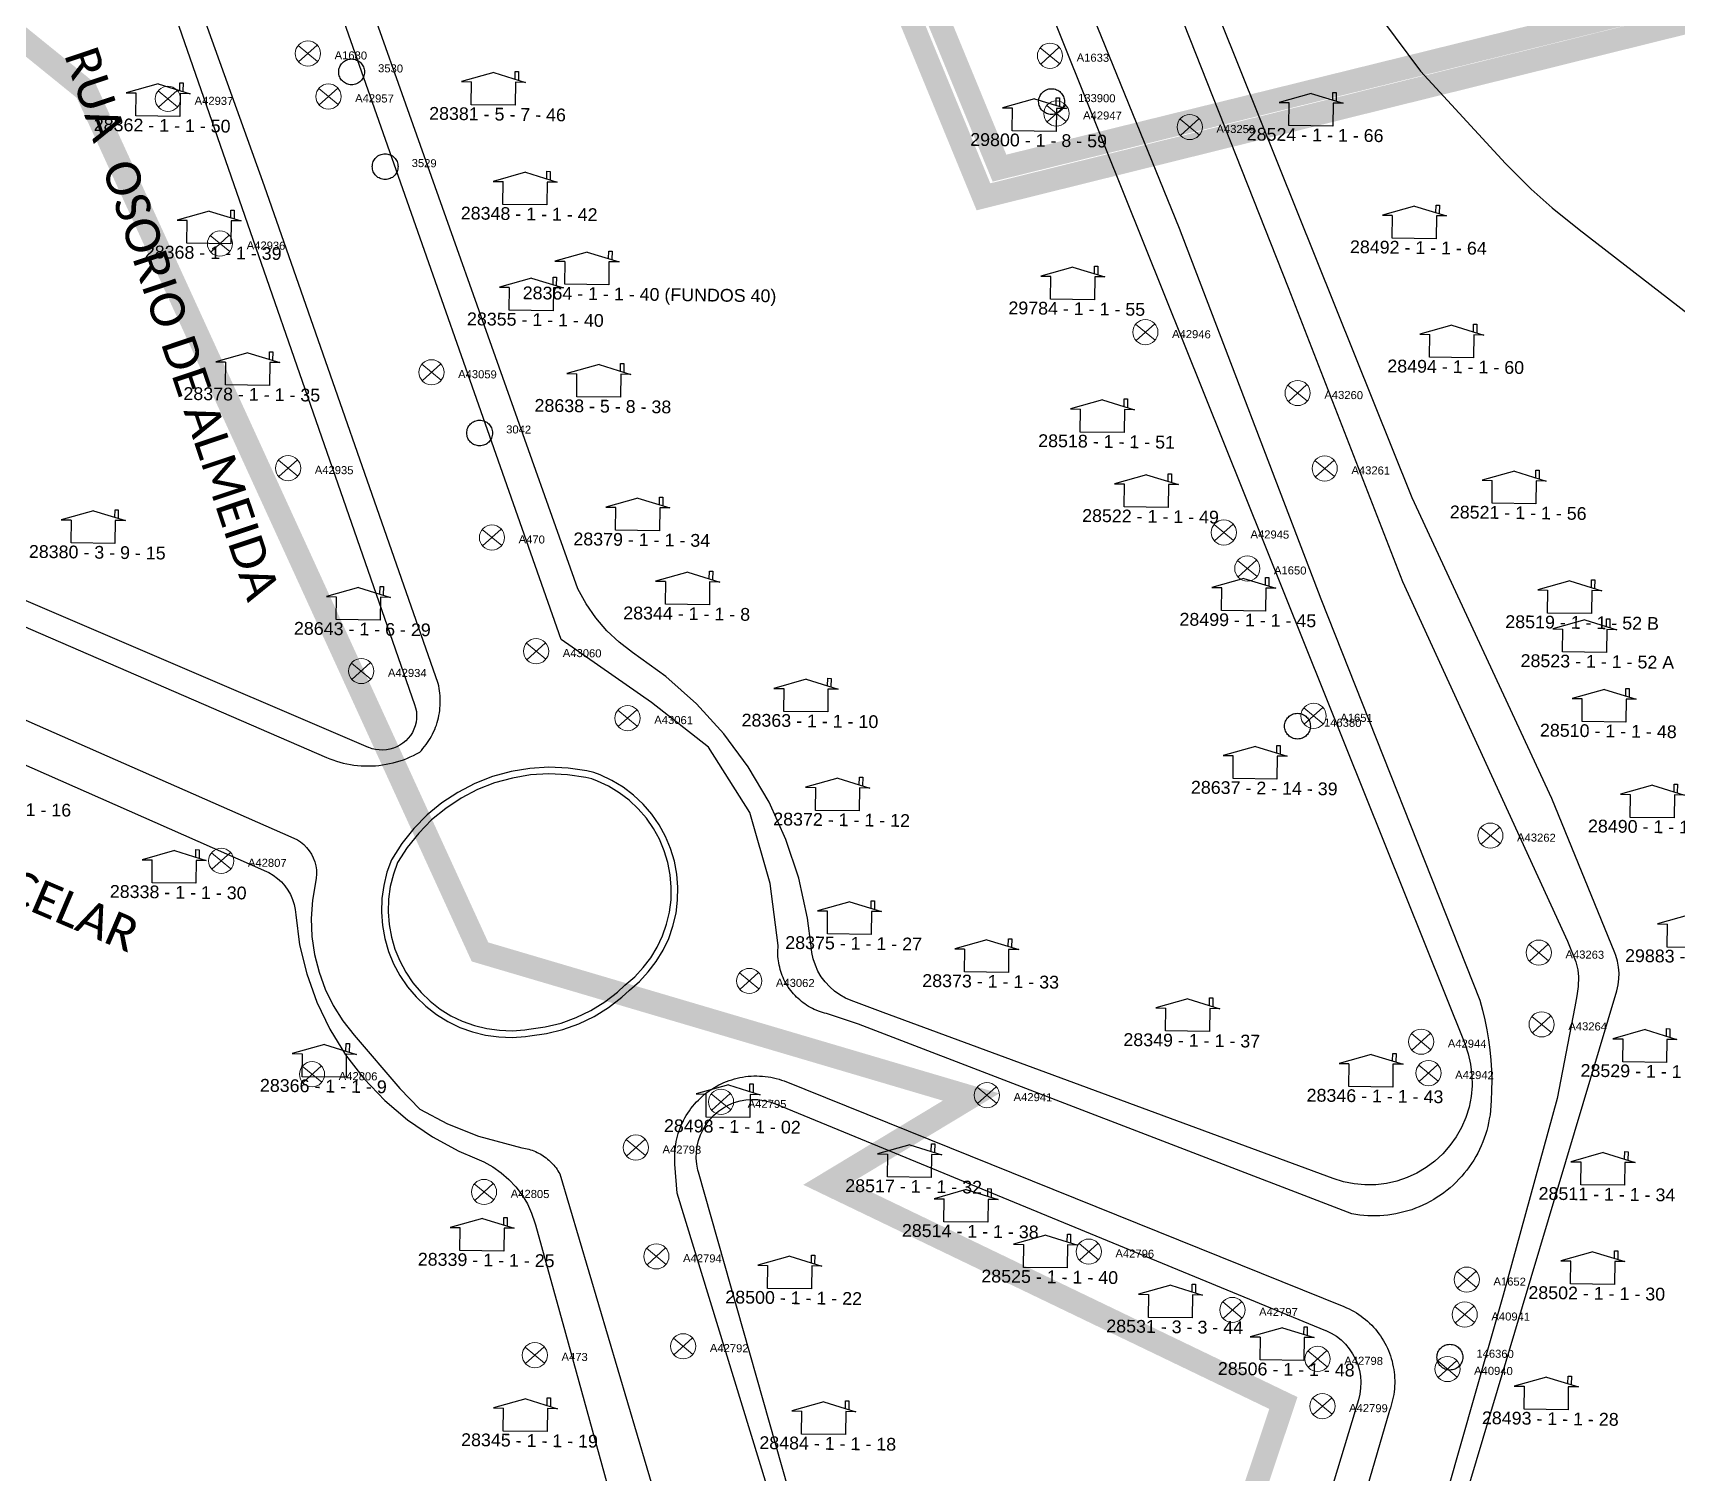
# Model space of a CAD drawing. Header units: millimetres. Extents: x 676447 to 689606, y 7455628 to 7463967.
# Drawn here: x 687824.9 to 687968.4, y 7460480.4 to 7460606.2 of the extents above; entities that cross this region are included whole.
import ezdxf

# ---------------------------------------------------------------- set-up
doc = ezdxf.new("R2010")
doc.units = ezdxf.units.MM
doc.header["$LTSCALE"] = 0.1
doc.header["$MEASUREMENT"] = 0
doc.linetypes.add('PHANTOM2', pattern=[1.25, 0.625, -0.125, 0.125, -0.125, 0.125, -0.125])
doc.layers.add('10.4-Postes', color=1, linetype='Continuous', lineweight=0)
for name, color, linetype in [('Caixas Subterrâneas', 5, 'Continuous'), ('CELULARIZAÇÃO CABO 5', 7, 'Continuous'), ('LEGENDAS_INFRAESTRUTURAS', 7, 'Continuous'), ('MUB_MEIOFIO', 7, 'Continuous'), ('MUB_OBRA_ARTE', 7, 'Continuous'), ('MUB_QUADRAS', 7, 'Continuous'), ('MUB_SEGMENTO', 7, 'Continuous'), ('NOS_DE_INFRAESTRUTURA', 7, 'Continuous'), ('surveys', 7, 'Continuous'), ('SURVEYS_LEGENDAS', 7, 'Continuous')]:
    doc.layers.add(name, color=color, linetype=linetype)
doc.styles.add('Legend', font='calibri.ttf')
doc.styles.get("Standard").update_dxf_attribs({"font": 'arial.ttf'})

# ---------------------------------------------------------------- blocks, each defined once
blk = doc.blocks.new('PTPT')
at = {"layer": '10.4-Postes', "color": 1, "linetype": 'PHANTOM2'}
for points in [[(-0.0000079, 0.0000104), (0.0000075, -0.000002)], [(0.000007, 0.0000109), (-0.0000074, -0.0000025)]]:
    blk.add_lwpolyline(points, dxfattribs=at)
at = {"layer": '10.4-Postes', "color": 1}
blk.add_circle((-0.0000002, 0.0000042), 0.00000987, dxfattribs=at)
blk = doc.blocks.new('MHMZ')
at = {"linetype": 'PHANTOM2'}
blk.add_circle((0, 0), 0.0000101, dxfattribs=at)
blk = doc.blocks.new('LVLV')
for p, q in [((0.0000169, 0.0000264), (0.0000195, 0.0000264)), ((0.0000169, 0.0000205), (0.0000169, 0.0000264)), ((0.0000195, 0.0000264), (0.0000195, 0.0000198)), ((0, 0.0000254), (-0.0000251, 0.000018)), ((-0.0000251, 0.000018), (-0.0000173, 0.000018)), ((-0.0000172, 0), (-0.0000172, 0.0000179)), ((0, 0.0000254), (0.0000251, 0.000018)), ((0.0000251, 0.000018), (0.0000172, 0.000018)), ((0.0000172, 0.000018), (0.0000172, 0)), ((0.0000172, 0), (-0.0000172, 0))]:
    blk.add_line(p, q)

msp = doc.modelspace()

# ---------------------------------------------------------------- linework, layer by layer
at = {"layer": 'CELULARIZAÇÃO CABO 5', "color": 3, "const_width": 2}
msp.add_lwpolyline([(687996.99, 7460806.92), (687977.09, 7460611.16), (687909.18, 7460594.39), (687886.72, 7460649.02), (687886.72, 7460649.02), (687883.54, 7460664.6), (687883.54, 7460664.6), (687889.52, 7460671.45), (687889.1, 7460693.69), (687869.99, 7460700.2), (687833.89, 7460781.87), (687865.17, 7460826.82)], dxfattribs=at)
at = {"layer": 'CELULARIZAÇÃO CABO 5', "color": 6, "const_width": 2}
msp.add_lwpolyline([(687832.07, 7460779.74), (687731.71, 7460680.45), (687829.52, 7460601.15), (687829.52, 7460601.15), (687863.87, 7460526), (687906.7, 7460513.34), (687894.17, 7460505.78), (687933.94, 7460486.64), (687933.94, 7460486.64), (687905.41, 7460401.32), (687981.65, 7460381.61), (688093.81, 7460413.41), (687978.37, 7460609.41), (687978.37, 7460609.41), (687907.78, 7460591.89), (687884.72, 7460648.05), (687884.72, 7460648.05), (687881.34, 7460665.34), (687887.11, 7460672.27), (687886.61, 7460692.44), (687868.2, 7460698.52), (687832.07, 7460779.74)], dxfattribs=at)
at = {"layer": 'MUB_MEIOFIO', "linetype": 'Continuous'}
for points in [[(687909.53, 7460626.85), (687924.84, 7460589.16), (687937.2, 7460556.81), (687951.08, 7460521.78), (687951.31, 7460520.93), (687951.52, 7460520.07), (687951.69, 7460519.2), (687951.83, 7460518.33), (687951.95, 7460517.45), (687952.03, 7460516.57), (687952.08, 7460515.69), (687952.11, 7460514.8), (687952.1, 7460513.92), (687952.07, 7460513.03), (687952, 7460512.15), (687951.96, 7460511.8), (687951.9, 7460511.45), (687951.84, 7460511.1), (687951.76, 7460510.76), (687951.67, 7460510.42), (687951.57, 7460510.08), (687951.45, 7460509.75), (687951.33, 7460509.42), (687951.19, 7460509.09), (687951.05, 7460508.77), (687950.89, 7460508.45), (687950.72, 7460508.14), (687950.54, 7460507.84), (687950.35, 7460507.54), (687950.15, 7460507.25), (687949.94, 7460506.97), (687949.72, 7460506.69), (687949.49, 7460506.42), (687949.25, 7460506.16), (687949, 7460505.91), (687948.75, 7460505.66), (687948.48, 7460505.43), (687948.21, 7460505.2), (687947.93, 7460504.99), (687947.64, 7460504.78), (687947.35, 7460504.59), (687947.05, 7460504.4), (687946.74, 7460504.23), (687946.43, 7460504.06), (687946.11, 7460503.91), (687945.79, 7460503.77), (687945.46, 7460503.63), (687945.13, 7460503.51), (687944.79, 7460503.41), (687944.45, 7460503.31), (687944.11, 7460503.23), (687943.76, 7460503.15), (687943.41, 7460503.09), (687943.06, 7460503.04), (687942.71, 7460503.01), (687942.36, 7460502.98), (687942.01, 7460502.97), (687941.65, 7460502.97), (687941.3, 7460502.98), (687940.95, 7460503.01), (687940.6, 7460503.04), (687940.25, 7460503.09), (687939.9, 7460503.15), (687896.87, 7460519.7), (687894.1, 7460520.62), (687893.92, 7460520.67), (687893.74, 7460520.72), (687893.56, 7460520.78), (687893.38, 7460520.84), (687893.2, 7460520.91), (687893.03, 7460520.99), (687892.86, 7460521.07), (687892.69, 7460521.16), (687892.53, 7460521.25), (687892.36, 7460521.35), (687892.21, 7460521.46), (687892.05, 7460521.57), (687891.9, 7460521.68), (687891.76, 7460521.81), (687891.62, 7460521.93), (687891.48, 7460522.06), (687891.35, 7460522.2), (687891.22, 7460522.34), (687891.1, 7460522.48), (687890.98, 7460522.63), (687890.86, 7460522.78), (687890.76, 7460522.94), (687890.66, 7460523.1), (687890.56, 7460523.26), (687890.47, 7460523.43), (687890.38, 7460523.6), (687890.31, 7460523.77), (687890.23, 7460523.95), (687890.17, 7460524.12), (687890.11, 7460524.3), (687890.05, 7460524.48), (687890.01, 7460524.67), (687889.96, 7460524.85), (687889.93, 7460525.04), (687889.9, 7460525.23), (687889.88, 7460525.41), (687889.86, 7460525.6), (687889.85, 7460525.79), (687889.85, 7460525.98), (687889.86, 7460526.17), (687889.87, 7460526.36), (687889.89, 7460526.55), (687889.17, 7460531.98), (687887.4, 7460538.18), (687883.79, 7460543.86), (687878.82, 7460547.76), (687870.95, 7460553.26), (687851.84, 7460607.64)], [(687783.26, 7460572.11), (687850.47, 7460542.98), (687850.76, 7460542.86), (687851.05, 7460542.75), (687851.35, 7460542.65), (687851.65, 7460542.56), (687851.95, 7460542.48), (687852.26, 7460542.41), (687852.57, 7460542.35), (687852.88, 7460542.31), (687853.19, 7460542.27), (687853.5, 7460542.24), (687853.81, 7460542.23), (687854.13, 7460542.23), (687854.44, 7460542.23), (687854.75, 7460542.25), (687855.06, 7460542.28), (687855.37, 7460542.32), (687855.68, 7460542.37), (687855.99, 7460542.43), (687856.3, 7460542.5), (687856.6, 7460542.58), (687856.9, 7460542.67), (687857.19, 7460542.77), (687857.49, 7460542.89), (687857.77, 7460543.01), (687858.06, 7460543.14), (687858.34, 7460543.28), (687858.61, 7460543.43), (687858.76, 7460543.59), (687858.9, 7460543.75), (687859.04, 7460543.92), (687859.17, 7460544.09), (687859.3, 7460544.27), (687859.41, 7460544.45), (687859.53, 7460544.63), (687859.63, 7460544.82), (687859.73, 7460545.01), (687859.83, 7460545.2), (687859.92, 7460545.4), (687860, 7460545.6), (687860.07, 7460545.8), (687860.14, 7460546.01), (687860.19, 7460546.22), (687860.25, 7460546.43), (687860.29, 7460546.64), (687860.33, 7460546.85), (687860.36, 7460547.06), (687860.38, 7460547.28), (687860.4, 7460547.49), (687860.41, 7460547.71), (687860.41, 7460547.92), (687860.41, 7460548.14), (687860.39, 7460548.36), (687860.37, 7460548.57), (687860.34, 7460548.78), (687860.31, 7460549), (687860.27, 7460549.21), (687860.22, 7460549.42), (687845.07, 7460592.81), (687834.46, 7460622.39)], [(687922.2, 7460614.74), (687934.37, 7460583.99), (687944.32, 7460558.31), (687958.72, 7460526.93), (687959.46, 7460525.13), (687959.62, 7460524.45), (687959.69, 7460523.82), (687959.65, 7460522.98), (687959.52, 7460522.18), (687959.37, 7460521.2), (687957.82, 7460513.2), (687953.12, 7460496.06), (687948.22, 7460478.89)], [(687769.75, 7460570.23), (687846.64, 7460536.36), (687846.84, 7460536.28), (687847.95, 7460535.79), (687848.22, 7460535.61), (687848.5, 7460535.37), (687848.75, 7460535.12), (687848.98, 7460534.83), (687849.17, 7460534.52), (687849.33, 7460534.2), (687849.46, 7460533.86), (687849.55, 7460533.51), (687849.6, 7460533.15), (687849.61, 7460532.79), (687849.59, 7460532.43), (687849.53, 7460532.07), (687849.26, 7460530.51), (687849.15, 7460528.92), (687849.21, 7460527.34), (687849.44, 7460525.77), (687849.83, 7460524.23), (687850.37, 7460522.74), (687851.07, 7460521.32), (687851.92, 7460519.98), (687852.9, 7460518.73), (687856.87, 7460514.07), (687858.63, 7460512.29), (687861.04, 7460510.99), (687863.73, 7460509.93), (687867.52, 7460508.92), (687867.68, 7460508.89), (687867.83, 7460508.86), (687867.98, 7460508.83), (687868.13, 7460508.79), (687868.27, 7460508.74), (687868.42, 7460508.69), (687868.56, 7460508.64), (687868.71, 7460508.58), (687868.85, 7460508.51), (687868.98, 7460508.44), (687869.12, 7460508.37), (687869.25, 7460508.29), (687869.38, 7460508.2), (687869.51, 7460508.12), (687869.63, 7460508.02), (687869.75, 7460507.93), (687869.87, 7460507.83), (687869.98, 7460507.72), (687870.09, 7460507.62), (687870.2, 7460507.5), (687870.3, 7460507.39), (687870.4, 7460507.27), (687870.5, 7460507.15), (687870.59, 7460507.02), (687870.67, 7460506.9), (687870.75, 7460506.76), (687870.83, 7460506.63), (687881.78, 7460469.59)], [(687856.15, 7460534.05), (687855.76, 7460532.95), (687855.48, 7460531.81), (687855.32, 7460530.65), (687855.28, 7460529.48), (687855.37, 7460528.32), (687855.57, 7460527.17), (687855.9, 7460526.04), (687856.34, 7460524.96), (687856.89, 7460523.93), (687857.55, 7460522.96), (687858.3, 7460522.07), (687859.14, 7460521.26), (687860.07, 7460520.54), (687861.06, 7460519.92), (687862.11, 7460519.41), (687863.21, 7460519.02), (687864.35, 7460518.74), (687865.51, 7460518.58), (687866.68, 7460518.54), (687867.84, 7460518.63), (687868.21, 7460518.68), (687869.67, 7460518.88), (687871.11, 7460519.23), (687872.49, 7460519.74), (687873.82, 7460520.38), (687875.08, 7460521.16), (687876.24, 7460522.06), (687876.9, 7460522.67), (687877.77, 7460523.42), (687878.55, 7460524.25), (687879.24, 7460525.16), (687879.84, 7460526.14), (687880.33, 7460527.18), (687880.7, 7460528.26), (687880.97, 7460529.38), (687881.11, 7460530.51), (687881.13, 7460531.66), (687881.04, 7460532.8), (687880.83, 7460533.93), (687880.49, 7460535.02), (687880.05, 7460536.08), (687879.5, 7460537.08), (687878.85, 7460538.02), (687878.1, 7460538.89), (687877.26, 7460539.68), (687876.35, 7460540.37), (687875.37, 7460540.96), (687874.34, 7460541.45), (687873.79, 7460541.66), (687873.2, 7460541.79), (687871.55, 7460542.04), (687869.88, 7460542.12), (687868.22, 7460542.02), (687866.58, 7460541.74), (687864.97, 7460541.3), (687863.42, 7460540.69), (687861.94, 7460539.92), (687860.55, 7460539), (687859.26, 7460537.95), (687858.09, 7460536.76), (687857.05, 7460535.45), (687856.15, 7460534.05)], [(687897.48, 7460451.38), (687881.08, 7460504.96), (687880.87, 7460507.49), (687880.86, 7460507.74), (687880.85, 7460507.98), (687880.85, 7460508.23), (687880.86, 7460508.47), (687880.88, 7460508.72), (687880.91, 7460508.96), (687880.94, 7460509.21), (687880.98, 7460509.45), (687881.04, 7460509.69), (687881.1, 7460509.93), (687881.16, 7460510.16), (687881.24, 7460510.4), (687881.32, 7460510.63), (687881.42, 7460510.85), (687881.52, 7460511.08), (687881.63, 7460511.3), (687881.74, 7460511.52), (687881.86, 7460511.73), (687881.99, 7460511.94), (687882.13, 7460512.14), (687882.27, 7460512.34), (687882.43, 7460512.53), (687882.58, 7460512.72), (687882.75, 7460512.91), (687882.92, 7460513.08), (687883.09, 7460513.25), (687883.28, 7460513.42), (687883.46, 7460513.58), (687883.66, 7460513.73), (687883.85, 7460513.88), (687884.06, 7460514.01), (687884.27, 7460514.14), (687884.48, 7460514.27), (687884.69, 7460514.39), (687884.91, 7460514.49), (687885.14, 7460514.6), (687885.37, 7460514.69), (687885.6, 7460514.78), (687885.83, 7460514.85), (687886.06, 7460514.92), (687886.3, 7460514.98), (687886.54, 7460515.04), (687886.78, 7460515.08), (687887.03, 7460515.12), (687887.27, 7460515.15), (687887.52, 7460515.17), (687887.76, 7460515.18), (687888.01, 7460515.18), (687888.25, 7460515.17), (687888.5, 7460515.16), (687888.74, 7460515.14), (687888.99, 7460515.11), (687889.23, 7460515.07), (687889.47, 7460515.02), (687889.71, 7460514.96), (687889.95, 7460514.9), (687890.18, 7460514.82), (687890.41, 7460514.74), (687939.22, 7460495.05), (687939.45, 7460494.95), (687939.67, 7460494.85), (687939.89, 7460494.74), (687940.1, 7460494.62), (687940.31, 7460494.5), (687940.51, 7460494.36), (687940.71, 7460494.22), (687940.91, 7460494.08), (687941.1, 7460493.93), (687941.28, 7460493.77), (687941.46, 7460493.6), (687941.64, 7460493.43), (687941.8, 7460493.25), (687941.96, 7460493.07), (687942.12, 7460492.88), (687942.27, 7460492.69), (687942.41, 7460492.49), (687942.54, 7460492.29), (687942.67, 7460492.08), (687942.79, 7460491.87), (687942.9, 7460491.65), (687943.01, 7460491.43), (687943.1, 7460491.21), (687943.19, 7460490.98), (687943.28, 7460490.75), (687943.35, 7460490.52), (687943.42, 7460490.29), (687943.47, 7460490.05), (687943.52, 7460489.81), (687943.56, 7460489.57), (687943.6, 7460489.33), (687943.62, 7460489.09), (687943.64, 7460488.85), (687943.65, 7460488.6), (687943.65, 7460488.36), (687943.64, 7460488.12), (687943.62, 7460487.87), (687943.6, 7460487.63), (687943.56, 7460487.39), (687943.52, 7460487.15), (687943.47, 7460486.91), (687943.41, 7460486.68), (687943.35, 7460486.44), (687943.27, 7460486.21), (687943.19, 7460485.98), (687923.16, 7460417.21)]]:
    msp.add_lwpolyline(points, dxfattribs=at)
at = {"layer": 'MUB_OBRA_ARTE', "linetype": 'Continuous'}
msp.add_lwpolyline([(687856.68, 7460533.79), (687856.32, 7460532.78), (687856.05, 7460531.7), (687855.9, 7460530.6), (687855.86, 7460529.49), (687855.95, 7460528.39), (687856.14, 7460527.3), (687856.45, 7460526.23), (687856.87, 7460525.21), (687857.39, 7460524.23), (687858.01, 7460523.31), (687858.73, 7460522.47), (687859.52, 7460521.7), (687860.4, 7460521.02), (687861.34, 7460520.43), (687862.33, 7460519.95), (687863.38, 7460519.58), (687864.46, 7460519.31), (687865.56, 7460519.16), (687866.67, 7460519.12), (687867.78, 7460519.21), (687868.13, 7460519.26), (687869.56, 7460519.45), (687870.94, 7460519.79), (687872.26, 7460520.28), (687873.54, 7460520.89), (687874.75, 7460521.64), (687875.86, 7460522.5), (687876.51, 7460523.1), (687877.37, 7460523.84), (687878.11, 7460524.63), (687878.76, 7460525.49), (687879.33, 7460526.42), (687879.79, 7460527.4), (687880.14, 7460528.42), (687880.4, 7460529.48), (687880.53, 7460530.55), (687880.55, 7460531.64), (687880.46, 7460532.72), (687880.26, 7460533.79), (687879.94, 7460534.82), (687879.53, 7460535.83), (687879, 7460536.77), (687878.39, 7460537.66), (687877.68, 7460538.49), (687876.88, 7460539.24), (687876.02, 7460539.89), (687875.09, 7460540.45), (687874.11, 7460540.91), (687873.62, 7460541.1), (687873.09, 7460541.22), (687871.49, 7460541.46), (687869.88, 7460541.54), (687868.29, 7460541.44), (687866.71, 7460541.17), (687865.15, 7460540.75), (687863.66, 7460540.16), (687862.24, 7460539.42), (687860.89, 7460538.53), (687859.65, 7460537.52), (687858.53, 7460536.37), (687857.52, 7460535.11), (687856.68, 7460533.79)], dxfattribs=at)
at = {"layer": 'MUB_QUADRAS', "linetype": 'Continuous'}
for points in [[(687940.1, 7460445.86), (687951.85, 7460485.24), (687963.02, 7460522.61), (687963.14, 7460523.12), (687963.21, 7460523.64), (687963.22, 7460524.16), (687963.18, 7460524.68), (687963.09, 7460525.2), (687962.94, 7460525.7), (687962.85, 7460525.93), (687957.36, 7460539.39), (687945.18, 7460565.61), (687911.73, 7460648.98)], [(687899.04, 7460644.5), (687949.76, 7460518.02), (687949.76, 7460518.01), (687950.07, 7460517.11), (687950.27, 7460516.2), (687950.38, 7460515.26), (687950.4, 7460514.32), (687950.31, 7460513.38), (687950.13, 7460512.46), (687949.85, 7460511.56), (687949.47, 7460510.69), (687949.01, 7460509.87), (687948.47, 7460509.1), (687947.85, 7460508.39), (687947.16, 7460507.75), (687946.4, 7460507.19), (687945.59, 7460506.71), (687944.74, 7460506.31), (687943.84, 7460506.01), (687942.92, 7460505.8), (687941.99, 7460505.69), (687941.05, 7460505.68), (687940.11, 7460505.77), (687939.19, 7460505.95), (687938.29, 7460506.23), (687899.04, 7460520.72), (687896.25, 7460521.75), (687895.75, 7460521.97), (687895.26, 7460522.25), (687894.79, 7460522.58), (687894.37, 7460522.96), (687893.98, 7460523.38), (687893.64, 7460523.84), (687893.35, 7460524.33), (687893.12, 7460524.85), (687892.94, 7460525.39), (687892.81, 7460525.94), (687892.75, 7460526.51), (687892.44, 7460528.94), (687891.68, 7460532.43), (687890.55, 7460535.82), (687889.08, 7460539.07), (687887.27, 7460542.15), (687885.15, 7460545.03), (687882.74, 7460547.66), (687880.07, 7460550.04), (687877.17, 7460552.12), (687876, 7460553.02), (687874.92, 7460554.03), (687873.96, 7460555.15), (687873.12, 7460556.37), (687872.41, 7460557.67), (687846.23, 7460631.46)], [(687834.98, 7460614.34), (687858.17, 7460547.59), (687858.26, 7460547.29), (687858.32, 7460546.98), (687858.34, 7460546.67), (687858.33, 7460546.35), (687858.29, 7460546.04), (687858.21, 7460545.74), (687858.1, 7460545.44), (687857.97, 7460545.16), (687857.8, 7460544.89), (687857.61, 7460544.64), (687857.39, 7460544.42), (687857.15, 7460544.22), (687856.89, 7460544.04), (687856.61, 7460543.89), (687856.32, 7460543.77), (687856.02, 7460543.68), (687855.71, 7460543.63), (687855.4, 7460543.61), (687855.09, 7460543.62), (687854.77, 7460543.66), (687854.47, 7460543.73), (687854.17, 7460543.84), (687854.16, 7460543.85), (687813.73, 7460561.13)], [(687939.36, 7460611.66), (687945.89, 7460602.86), (687953.31, 7460594.79), (687955.55, 7460592.57), (687957.39, 7460590.94), (687959.74, 7460589.04), (687976.3, 7460576.2), (687981.12, 7460573.02), (687986.26, 7460570.36), (687991.64, 7460568.25), (687992.84, 7460567.86), (687998.36, 7460566.01), (688026.09, 7460555.54), (688054.09, 7460545.46), (688059.41, 7460543.82), (688081.84, 7460537.45)], [(687805.53, 7460550.55), (687845.24, 7460533.03), (687845.44, 7460532.93), (687845.84, 7460532.7), (687846.21, 7460532.42), (687846.55, 7460532.11), (687846.85, 7460531.77), (687847.12, 7460531.4), (687847.34, 7460531), (687847.53, 7460530.58), (687847.66, 7460530.14), (687847.76, 7460529.69), (687847.8, 7460529.23), (687848.14, 7460526.63), (687848.76, 7460524.09), (687849.64, 7460521.62), (687850.78, 7460519.26), (687852.15, 7460517.02), (687853.75, 7460514.95), (687855.56, 7460513.05), (687857.56, 7460511.35), (687859.72, 7460509.88), (687862.03, 7460508.63), (687863.39, 7460508.03), (687864.21, 7460507.68), (687864.99, 7460507.25), (687865.72, 7460506.73), (687866.39, 7460506.15), (687867, 7460505.5), (687867.54, 7460504.78), (687868, 7460504.02), (687868.37, 7460503.21), (687868.66, 7460502.36), (687868.71, 7460502.19), (687871.32, 7460492.73), (687888.05, 7460432.12)], [(687882.92, 7460506.77), (687882.87, 7460506.96), (687882.77, 7460507.48), (687882.73, 7460508), (687882.74, 7460508.52), (687882.81, 7460509.04), (687882.93, 7460509.55), (687883.11, 7460510.04), (687883.33, 7460510.52), (687883.6, 7460510.96), (687883.92, 7460511.38), (687884.28, 7460511.76), (687884.68, 7460512.1), (687885.11, 7460512.4), (687885.57, 7460512.65), (687886.05, 7460512.85), (687886.55, 7460513), (687887.07, 7460513.09), (687887.59, 7460513.13), (687888.11, 7460513.12), (687888.63, 7460513.05), (687889.14, 7460512.93), (687889.63, 7460512.76), (687899.04, 7460508.88), (687937.61, 7460492.98), (687937.64, 7460492.96), (687938.11, 7460492.74), (687938.56, 7460492.46), (687938.97, 7460492.14), (687939.35, 7460491.78), (687939.68, 7460491.38), (687939.98, 7460490.94), (687940.23, 7460490.48), (687940.42, 7460490), (687940.57, 7460489.49), (687940.66, 7460488.98), (687940.7, 7460488.46), (687940.68, 7460487.93), (687940.61, 7460487.42), (687940.49, 7460486.91), (687919.94, 7460419.03)], [(687892.5, 7460473.05), (687882.92, 7460506.77)]]:
    msp.add_lwpolyline(points, dxfattribs=at)

# ---------------------------------------------------------------- block references
at = {"layer": 'Caixas Subterrâneas', "color": 40, "xscale": 111319.4907932736, "yscale": 111319.4907932736, "zscale": 111319.4907932736}
for p, rotation in [((687852.67, 7460602.79), 359.2853151515118), ((687855.6, 7460594.52), 359.2853014143094), ((687863.84, 7460571.28), 359.2852627877001)]:
    msp.add_blockref('MHMZ', p, dxfattribs=dict(at, rotation=rotation))
at = {"layer": 'Caixas Subterrâneas', "color": 5}
for p, xscale, yscale, zscale, rotation in [((687852.67, 7460602.79), 111319.4907932736, 111319.4907932736, 111319.4907932736, 359.285315151512), ((687913.72, 7460600.2), 111319.4907932736, 111319.4907932736, 111319.4907932736, 359.2850822145577), ((687855.6, 7460594.52), 111319.4907932736, 111319.4907932736, 111319.4907932736, 359.2853014143094), ((687863.84, 7460571.28), 111319.4907932736, 111319.4907932736, 111319.4907932736, 359.2852627877001), ((687935.17, 7460545.7), 111319.4907932736, 111319.4907932736, 111319.4907932736, 359.2849835936389), ((687948.46, 7460490.64), 111319.4907932735, 111319.4907932735, 111319.4907932735, 359.2849158056828)]:
    msp.add_blockref('MHMZ', p, dxfattribs=dict(at, xscale=xscale, yscale=yscale, zscale=zscale, rotation=rotation))
at = {"layer": 'NOS_DE_INFRAESTRUTURA', "color": 1}
for p, xscale, yscale, zscale, rotation in [((687848.88, 7460603.93), 111319.4907932736, 111319.4907932736, 111319.4907932736, 359.2853299040939), ((687848.88, 7460603.93), 111319.4907932736, 111319.4907932736, 111319.4907932736, 359.2853299040938), ((687913.6, 7460603.73), 111319.4907932735, 111319.4907932735, 111319.4907932735, 359.285083780912), ((687836.67, 7460599.97), 111319.4907932735, 111319.4907932735, 111319.4907932735, 359.285375101183), ((687836.67, 7460599.97), 111319.4907932735, 111319.4907932735, 111319.4907932735, 359.2853751011831), ((687850.67, 7460600.17), 111319.4907932735, 111319.4907932735, 111319.4907932735, 359.2853219171324), ((687850.67, 7460600.17), 111319.4907932736, 111319.4907932736, 111319.4907932736, 359.2853219171323), ((687914.16, 7460598.69), 111319.4907932736, 111319.4907932736, 111319.4907932736, 359.2850800652042), ((687925.79, 7460597.51), 111319.4907932736, 111319.4907932736, 111319.4907932736, 359.2850354953622), ((687841.21, 7460587.34), 111319.4907932736, 111319.4907932736, 111319.4907932736, 359.2853538798526), ((687841.21, 7460587.34), 111319.4907932736, 111319.4907932736, 111319.4907932736, 359.2853538798526), ((687921.92, 7460579.61), 111319.4907932735, 111319.4907932735, 111319.4907932735, 359.2850445731274), ((687859.66, 7460576.11), 111319.4907932735, 111319.4907932735, 111319.4907932735, 359.2852802217491), ((687859.66, 7460576.11), 111319.4907932735, 111319.4907932735, 111319.4907932735, 359.2852802217491), ((687935.2, 7460574.3), 111319.4907932736, 111319.4907932736, 111319.4907932736, 359.2849924492822), ((687847.15, 7460567.74), 111319.4907932735, 111319.4907932735, 111319.4907932735, 359.285325156878), ((687847.15, 7460567.74), 111319.4907932735, 111319.4907932735, 111319.4907932735, 359.285325156878), ((687937.56, 7460567.72), 111319.4907932736, 111319.4907932736, 111319.4907932736, 359.2849813993632), ((687864.93, 7460561.69), 111319.4907932735, 111319.4907932735, 111319.4907932735, 359.285255634596), ((687864.93, 7460561.69), 111319.4907932736, 111319.4907932736, 111319.4907932736, 359.285255634596), ((687928.76, 7460562.13), 111319.4907932736, 111319.4907932736, 111319.4907932736, 359.2850130947568), ((687930.81, 7460558.99), 111319.4907932735, 111319.4907932735, 111319.4907932735, 359.285004307406), ((687868.78, 7460551.77), 111319.4907932736, 111319.4907932736, 111319.4907932736, 359.2852378844663), ((687868.78, 7460551.77), 111319.4907932736, 111319.4907932736, 111319.4907932736, 359.2852378844661), ((687853.53, 7460550.04), 111319.4907932736, 111319.4907932736, 111319.4907932736, 359.2852953511392), ((687853.53, 7460550.04), 111319.4907932736, 111319.4907932736, 111319.4907932736, 359.2852953511391), ((687876.76, 7460545.93), 111319.4907932736, 111319.4907932736, 111319.4907932736, 359.285205726763), ((687876.76, 7460545.93), 111319.4907932736, 111319.4907932736, 111319.4907932736, 359.285205726763), ((687936.59, 7460546.13), 111319.4907932736, 111319.4907932736, 111319.4907932736, 359.2849783215864), ((687952.01, 7460535.68), 111319.4907932735, 111319.4907932735, 111319.4907932735, 359.2849164068825), ((687841.32, 7460533.48), 111319.4907932735, 111319.4907932735, 111319.4907932735, 359.2853365766865), ((687841.32, 7460533.48), 111319.4907932735, 111319.4907932735, 111319.4907932735, 359.2853365766865), ((687956.23, 7460525.47), 111319.4907932735, 111319.4907932735, 111319.4907932735, 359.2848971711903), ((687887.37, 7460523), 111319.4907932735, 111319.4907932735, 111319.4907932735, 359.2851582044176), ((687887.37, 7460523), 111319.4907932735, 111319.4907932735, 111319.4907932735, 359.2851582044176), ((687956.48, 7460519.21), 111319.4907932736, 111319.4907932736, 111319.4907932736, 359.2848942371569), ((687945.97, 7460517.7), 111319.4907932736, 111319.4907932736, 111319.4907932736, 359.2849337484035), ((687849.24, 7460514.86), 111319.4907932736, 111319.4907932736, 111319.4907932736, 359.2853006220196), ((687849.24, 7460514.86), 111319.4907932736, 111319.4907932736, 111319.4907932736, 359.2853006220196), ((687946.61, 7460514.96), 111319.4907932736, 111319.4907932736, 111319.4907932736, 359.284930451242), ((687908.1, 7460513.03), 111319.4907932735, 111319.4907932735, 111319.4907932735, 359.2850762457603), ((687908.1, 7460513.03), 111319.4907932736, 111319.4907932736, 111319.4907932736, 359.2850762457604), ((687884.91, 7460512.45), 111319.4907932736, 111319.4907932736, 111319.4907932736, 359.2851642470551), ((687884.91, 7460512.45), 111319.4907932736, 111319.4907932736, 111319.4907932736, 359.2851642470551), ((687877.48, 7460508.46), 111319.4907932736, 111319.4907932736, 111319.4907932736, 359.2851912585314), ((687877.48, 7460508.46), 111319.4907932736, 111319.4907932736, 111319.4907932736, 359.2851912585314), ((687864.24, 7460504.59), 111319.4907932736, 111319.4907932736, 111319.4907932736, 359.285240384825), ((687864.24, 7460504.59), 111319.4907932736, 111319.4907932736, 111319.4907932736, 359.2852403848249), ((687879.27, 7460498.97), 111319.4907932736, 111319.4907932736, 111319.4907932736, 359.2851814789138), ((687879.27, 7460498.97), 111319.4907932736, 111319.4907932736, 111319.4907932736, 359.2851814789138), ((687916.98, 7460499.38), 111319.4907932736, 111319.4907932736, 111319.4907932736, 359.2850382032954), ((687916.98, 7460499.38), 111319.4907932736, 111319.4907932736, 111319.4907932736, 359.2850382032954), ((687949.95, 7460496.94), 111319.4907932736, 111319.4907932736, 111319.4907932736, 359.2849120915272), ((687929.51, 7460494.29), 111319.4907932736, 111319.4907932736, 111319.4907932736, 359.2849889797725), ((687949.77, 7460493.89), 111319.4907932735, 111319.4907932735, 111319.4907932735, 359.2849118245889), ((687868.67, 7460490.35), 111319.4907932736, 111319.4907932736, 111319.4907932736, 359.2852190878083), ((687868.67, 7460490.35), 111319.4907932736, 111319.4907932736, 111319.4907932736, 359.2852190878083), ((687881.61, 7460491.12), 111319.4907932736, 111319.4907932736, 111319.4907932736, 359.2851701231681), ((687881.61, 7460491.12), 111319.4907932736, 111319.4907932736, 111319.4907932736, 359.2851701231681), ((687936.94, 7460490.02), 111319.4907932736, 111319.4907932736, 111319.4907932736, 359.2849593801137), ((687948.27, 7460489.14), 111319.4907932736, 111319.4907932736, 111319.4907932736, 359.2849160630453), ((687937.36, 7460485.9), 111319.4907932736, 111319.4907932736, 111319.4907932736, 359.2849565158243)]:
    msp.add_blockref('PTPT', p, dxfattribs=dict(at, xscale=xscale, yscale=yscale, zscale=zscale, rotation=rotation))
at = {"layer": 'surveys', "color": 0}
for p, xscale, yscale, zscale, rotation in [((687865.03, 7460599.9), 111319.4907932736, 111319.4907932736, 111319.4907932736, 359.2852672598138), ((687835.77, 7460598.92), 111319.4907932736, 111319.4907932736, 111319.4907932736, 359.2853781741876), ((687912.21, 7460597.62), 111319.4907932736, 111319.4907932736, 111319.4907932736, 359.2850871470254), ((687936.34, 7460598.08), 111319.4907932736, 111319.4907932736, 111319.4907932736, 359.2849955712146), ((687867.79, 7460591.2), 111319.4907932736, 111319.4907932736, 111319.4907932736, 359.2852540363302), ((687840.22, 7460587.81), 111319.4907932736, 111319.4907932736, 111319.4907932736, 359.2853577632081), ((687945.34, 7460588.25), 111319.4907932736, 111319.4907932736, 111319.4907932736, 359.2849582689835), ((687873.18, 7460584.24), 111319.4907932736, 111319.4907932736, 111319.4907932736, 359.2852313318708), ((687868.33, 7460581.97), 111319.4907932736, 111319.4907932736, 111319.4907932736, 359.2852490955195), ((687915.55, 7460582.93), 111319.4907932736, 111319.4907932736, 111319.4907932736, 359.2850698527549), ((687948.6, 7460577.86), 111319.4907932736, 111319.4907932736, 111319.4907932736, 359.2849426047574), ((687843.59, 7460575.45), 111319.4907932736, 111319.4907932736, 111319.4907932736, 359.2853410765237), ((687874.22, 7460574.42), 111319.4907932736, 111319.4907932736, 111319.4907932736, 359.2852243267328), ((687918.14, 7460571.34), 111319.4907932736, 111319.4907932736, 111319.4907932736, 359.2850563566113), ((687921.97, 7460564.81), 111319.4907932735, 111319.4907932735, 111319.4907932735, 359.2850397497781), ((687954.05, 7460565.12), 111319.4907932736, 111319.4907932736, 111319.4907932736, 359.2849178919841), ((687830.12, 7460561.67), 111319.4907932736, 111319.4907932736, 111319.4907932736, 359.2853879887312), ((687877.61, 7460562.77), 111319.4907932736, 111319.4907932736, 111319.4907932736, 359.2852077926965), ((687881.96, 7460556.31), 111319.4907932736, 111319.4907932736, 111319.4907932736, 359.2851892126507), ((687853.24, 7460554.97), 111319.4907932736, 111319.4907932736, 111319.4907932736, 359.2852979860239), ((687930.46, 7460555.76), 111319.4907932736, 111319.4907932736, 111319.4907932736, 359.2850046362594), ((687958.89, 7460555.55), 111319.4907932735, 111319.4907932735, 111319.4907932735, 359.2848964950853), ((687960.21, 7460552.15), 111319.4907932735, 111319.4907932735, 111319.4907932735, 359.2848903922915), ((687892.28, 7460546.96), 111319.4907932736, 111319.4907932736, 111319.4907932736, 359.285147062094), ((687961.9, 7460546.08), 111319.4907932736, 111319.4907932736, 111319.4907932736, 359.284882070412), ((687931.46, 7460541.1), 111319.4907932736, 111319.4907932736, 111319.4907932736, 359.2849962283423), ((687895.04, 7460538.33), 111319.4907932736, 111319.4907932736, 111319.4907932736, 359.2851338574225), ((687966.1, 7460537.72), 111319.4907932736, 111319.4907932736, 111319.4907932736, 359.284863485075), ((687837.18, 7460532.01), 111319.4907932735, 111319.4907932735, 111319.4907932735, 359.2853518580156), ((687896.08, 7460527.55), 111319.4907932736, 111319.4907932736, 111319.4907932736, 359.285126505377), ((687969.33, 7460526.4), 111319.4907932735, 111319.4907932735, 111319.4907932735, 359.2848476590497), ((687908.04, 7460524.23), 111319.4907932736, 111319.4907932736, 111319.4907932736, 359.2850800086837), ((687925.58, 7460519.08), 111319.4907932736, 111319.4907932736, 111319.4907932736, 359.2850117051752), ((687965.45, 7460516.39), 111319.4907932736, 111319.4907932736, 111319.4907932736, 359.284859286032), ((687850.27, 7460515.09), 111319.4907932736, 111319.4907932736, 111319.4907932736, 359.285296786281), ((687941.56, 7460514.23), 111319.4907932736, 111319.4907932736, 111319.4907932736, 359.284949431848), ((687885.5, 7460511.57), 111319.4907932736, 111319.4907932736, 111319.4907932736, 359.2851567251472), ((687901.32, 7460506.34), 111319.4907932736, 111319.4907932736, 111319.4907932736, 359.2851222382948), ((687961.79, 7460505.66), 111319.4907932735, 111319.4907932735, 111319.4907932735, 359.2848698198233), ((687906.25, 7460502.43), 111319.4907932736, 111319.4907932736, 111319.4907932736, 359.2850845923754), ((687864.04, 7460499.92), 111319.4907932736, 111319.4907932736, 111319.4907932736, 359.2852396747278), ((687913.18, 7460498.45), 111319.4907932735, 111319.4907932735, 111319.4907932735, 359.2850523692881), ((687890.86, 7460496.62), 111319.4907932736, 111319.4907932736, 111319.4907932736, 359.28513667725), ((687960.9, 7460497.01), 111319.4907932736, 111319.4907932736, 111319.4907932736, 359.2848704931756), ((687924.08, 7460494.09), 111319.4907932736, 111319.4907932736, 111319.4907932736, 359.2850095548972), ((687933.82, 7460490.38), 111319.4907932736, 111319.4907932736, 111319.4907932736, 359.2849713758196), ((687956.85, 7460486.08), 111319.4907932735, 111319.4907932735, 111319.4907932735, 359.2848824598773), ((687867.82, 7460484.17), 111319.4907932736, 111319.4907932736, 111319.4907932736, 359.2852203693126), ((687893.83, 7460483.91), 111319.4907932736, 111319.4907932736, 111319.4907932736, 359.285121394407)]:
    msp.add_blockref('LVLV', p, dxfattribs=dict(at, xscale=xscale, yscale=yscale, zscale=zscale, rotation=rotation))

# ---------------------------------------------------------------- texts
at = {"layer": 'LEGENDAS_INFRAESTRUTURAS', "color": 1}
for s, rotation, p in [('A1680', 359.2853, (687851.19, 7460603.9)), ('A1680', 359.2853, (687851.19, 7460603.9)), ('A1633', 359.2851, (687915.91, 7460603.7)), ('A42937', 359.2854, (687838.98, 7460599.94)), ('A42937', 359.2854, (687838.98, 7460599.94)), ('A42957', 359.2853, (687852.98, 7460600.15)), ('A42957', 359.2853, (687852.98, 7460600.15)), ('A42947', 359.2851, (687916.47, 7460598.66)), ('A43259', 359.285, (687928.1, 7460597.48)), ('A42936', 359.2853, (687843.52, 7460587.31)), ('A42936', 359.2853, (687843.52, 7460587.31)), ('A42946', 359.285, (687924.23, 7460579.58)), ('A43059', 359.2853, (687861.96, 7460576.08)), ('A43059', 359.2853, (687861.96, 7460576.08)), ('A43260', 359.285, (687937.51, 7460574.27)), ('A42935', 359.2853, (687849.46, 7460567.72)), ('A42935', 359.2853, (687849.46, 7460567.72)), ('A43261', 359.285, (687939.87, 7460567.69)), ('A470', 359.2852, (687867.24, 7460561.66)), ('A470', 359.2852, (687867.24, 7460561.66)), ('A42945', 359.285, (687931.07, 7460562.1)), ('A1650', 359.285, (687933.12, 7460558.96)), ('A43060', 359.2852, (687871.09, 7460551.74)), ('A43060', 359.2852, (687871.09, 7460551.74)), ('A42934', 359.2853, (687855.84, 7460550.02)), ('A42934', 359.2853, (687855.84, 7460550.02)), ('A43061', 359.2852, (687879.07, 7460545.91)), ('A43061', 359.2852, (687879.07, 7460545.91)), ('A1651', 359.285, (687938.9, 7460546.1)), ('A43262', 359.2849, (687954.32, 7460535.65)), ('A42807', 359.2853, (687843.63, 7460533.45)), ('A42807', 359.2853, (687843.63, 7460533.45)), ('A43263', 359.2849, (687958.54, 7460525.44)), ('A43062', 359.2851, (687889.68, 7460522.97)), ('A43062', 359.2851, (687889.68, 7460522.97)), ('A43264', 359.2849, (687958.79, 7460519.18)), ('A42944', 359.2849, (687948.28, 7460517.67)), ('A42806', 359.2853, (687851.55, 7460514.83)), ('A42806', 359.2853, (687851.55, 7460514.83)), ('A42942', 359.2849, (687948.92, 7460514.93)), ('A42795', 359.2852, (687887.22, 7460512.42)), ('A42795', 359.2852, (687887.22, 7460512.42)), ('A42941', 359.2851, (687910.41, 7460513)), ('A42941', 359.2851, (687910.41, 7460513)), ('A42793', 359.2852, (687879.79, 7460508.43)), ('A42793', 359.2852, (687879.79, 7460508.43)), ('A42805', 359.2852, (687866.55, 7460504.56)), ('A42805', 359.2852, (687866.55, 7460504.56)), ('A42794', 359.2852, (687881.58, 7460498.94)), ('A42794', 359.2852, (687881.58, 7460498.94)), ('A42796', 359.285, (687919.29, 7460499.35)), ('A42796', 359.285, (687919.29, 7460499.35)), ('A1652', 359.2849, (687952.26, 7460496.91)), ('A42797', 359.285, (687931.82, 7460494.26)), ('A40941', 359.2849, (687952.08, 7460493.86)), ('A42792', 359.2852, (687883.92, 7460491.1)), ('A42792', 359.2852, (687883.92, 7460491.1)), ('A473', 359.2852, (687870.98, 7460490.33)), ('A473', 359.2852, (687870.98, 7460490.33)), ('A42798', 359.285, (687939.25, 7460490)), ('A40940', 359.2849, (687950.57, 7460489.12)), ('A42799', 359.2849, (687939.67, 7460485.87))]:
    msp.add_text(s, height=0.7, rotation=rotation, dxfattribs=at).set_placement(p)
at = {"layer": 'LEGENDAS_INFRAESTRUTURAS', "color": 5}
for s, rotation, p in [('3530', 359.2853, (687854.98, 7460602.76)), ('3530', 359.2853, (687854.98, 7460602.76)), ('133900', 359.2851, (687916.03, 7460600.17)), ('3529', 359.2853, (687857.91, 7460594.49)), ('3529', 359.2853, (687857.91, 7460594.49)), ('3042', 359.2853, (687866.15, 7460571.25)), ('3042', 359.2853, (687866.15, 7460571.25)), ('146380', 359.285, (687937.48, 7460545.67)), ('146360', 359.2849, (687950.77, 7460490.61))]:
    msp.add_text(s, height=0.7, rotation=rotation, dxfattribs=at).set_placement(p)
at = {"layer": 'MUB_SEGMENTO', "color": 253, "style": 'Legend'}
for s, rotation, p in [('RUA  OSORIO DE ALMEIDA', 288.5315, (687827.58, 7460604.3)), ('RUA  ODILIO BACELAR', 336.9249, (687794.55, 7460542.39))]:
    msp.add_text(s, height=3, rotation=rotation, dxfattribs=at).set_placement(p)
at = {"layer": 'SURVEYS_LEGENDAS', "color": 0}
for s, rotation, p in [('28381 - 5 - 7 - 46', 359.2853, (687859.43, 7460598.62)), ('28362 - 1 - 1 - 50', 359.2854, (687830.18, 7460597.64)), ('28524 - 1 - 1 - 66', 359.285, (687930.74, 7460596.81)), ('29800 - 1 - 8 - 59', 359.2851, (687906.62, 7460596.34)), ('28348 - 1 - 1 - 42', 359.2853, (687862.19, 7460589.92)), ('28368 - 1 - 1 - 39', 359.2854, (687834.63, 7460586.53)), ('28492 - 1 - 1 - 64', 359.285, (687939.74, 7460586.98)), ('28364 - 1 - 1 - 40 (FUNDOS 40)', 359.2852, (687867.59, 7460582.96)), ('29784 - 1 - 1 - 55', 359.2851, (687909.95, 7460581.65)), ('28355 - 1 - 1 - 40', 359.2852, (687862.73, 7460580.69)), ('28494 - 1 - 1 - 60', 359.2849, (687943, 7460576.58)), ('28378 - 1 - 1 - 35', 359.2853, (687838, 7460574.17)), ('28638 - 5 - 8 - 38', 359.2852, (687868.62, 7460573.14)), ('28518 - 1 - 1 - 51', 359.2851, (687912.55, 7460570.06)), ('28522 - 1 - 1 - 49', 359.285, (687916.38, 7460563.53)), ('28521 - 1 - 1 - 56', 359.2849, (687948.45, 7460563.84)), ('28379 - 1 - 1 - 34', 359.2852, (687872.01, 7460561.49)), ('28380 - 3 - 9 - 15', 359.2854, (687824.52, 7460560.39)), ('28344 - 1 - 1 - 8', 359.2852, (687876.36, 7460555.03)), ('28643 - 1 - 6 - 29', 359.2853, (687847.64, 7460553.69)), ('28499 - 1 - 1 - 45', 359.285, (687924.87, 7460554.48)), ('28519 - 1 - 1 - 52 B', 359.2849, (687953.29, 7460554.27)), ('28523 - 1 - 1 - 52 A', 359.2849, (687954.62, 7460550.87)), ('28363 - 1 - 1 - 10', 359.2851, (687886.68, 7460545.68)), ('28510 - 1 - 1 - 48', 359.2849, (687956.31, 7460544.8)), ('28637 - 2 - 14 - 39', 359.285, (687925.87, 7460539.82)), ('28354 - 1 - 1 - 16', 359.2854, (687816.28, 7460537.96)), ('28372 - 1 - 1 - 12', 359.2851, (687889.44, 7460537.05)), ('28490 - 1 - 1 - 46', 359.2849, (687960.5, 7460536.44)), ('28338 - 1 - 1 - 30', 359.2854, (687831.58, 7460530.73)), ('28375 - 1 - 1 - 27', 359.2851, (687890.49, 7460526.27)), ('29883 - 1 - 6 - 40', 359.2848, (687963.73, 7460525.13)), ('28373 - 1 - 1 - 33', 359.2851, (687902.44, 7460522.95)), ('28349 - 1 - 1 - 37', 359.285, (687919.98, 7460517.8)), ('28529 - 1 - 1 - 38', 359.2849, (687959.85, 7460515.11)), ('28366 - 1 - 1 - 9', 359.2853, (687844.67, 7460513.81)), ('28346 - 1 - 1 - 43', 359.2849, (687935.96, 7460512.95)), ('28498 - 1 - 1 - 02', 359.2852, (687879.91, 7460510.29)), ('28517 - 1 - 1 - 32', 359.2851, (687895.72, 7460505.06)), ('28511 - 1 - 1 - 34', 359.2849, (687956.19, 7460504.38)), ('28514 - 1 - 1 - 38', 359.2851, (687900.66, 7460501.15)), ('28339 - 1 - 1 - 25', 359.2852, (687858.44, 7460498.64)), ('28525 - 1 - 1 - 40', 359.2851, (687907.59, 7460497.17)), ('28500 - 1 - 1 - 22', 359.2851, (687885.26, 7460495.34)), ('28502 - 1 - 1 - 30', 359.2849, (687955.3, 7460495.73)), ('28531 - 3 - 3 - 44', 359.285, (687918.49, 7460492.81)), ('28506 - 1 - 1 - 48', 359.285, (687928.22, 7460489.1)), ('28493 - 1 - 1 - 28', 359.2849, (687951.25, 7460484.8)), ('28345 - 1 - 1 - 19', 359.2852, (687862.22, 7460482.89)), ('28484 - 1 - 1 - 18', 359.2851, (687888.23, 7460482.63))]:
    msp.add_text(s, height=1.1132, rotation=rotation, dxfattribs=at).set_placement(p)

doc.saveas('drawing.dxf')
